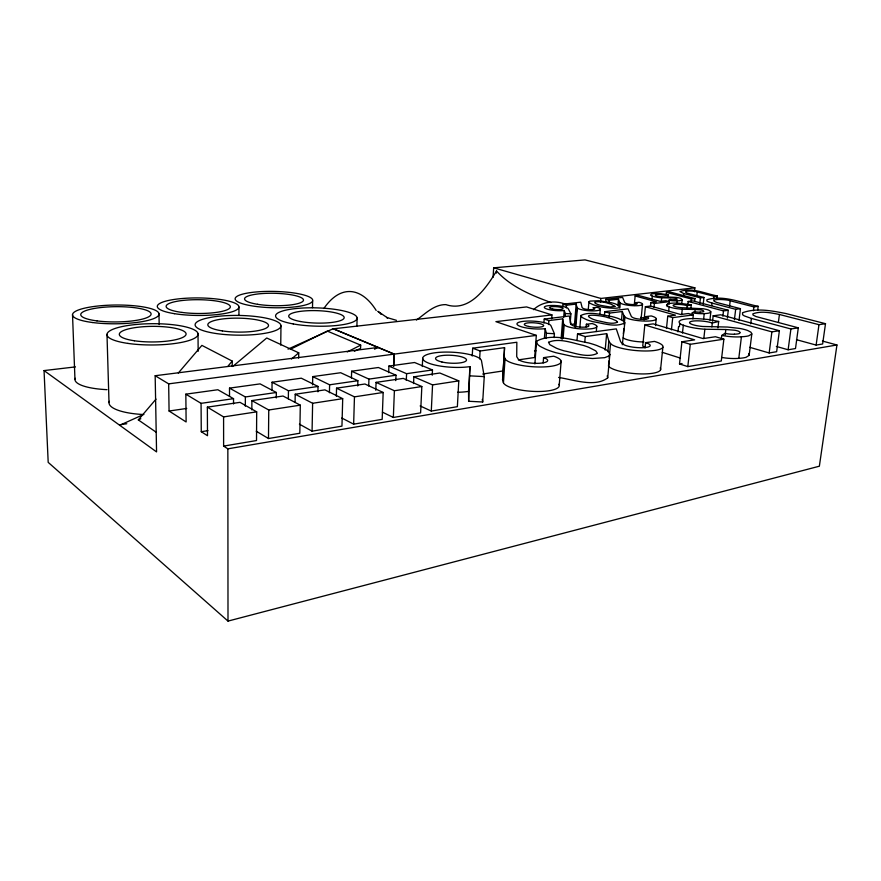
<?xml version="1.0" encoding="UTF-8"?>
<svg xmlns="http://www.w3.org/2000/svg" width="881" height="881" viewBox="0 0 881 881"><rect width="100%" height="100%" fill="white"/><g stroke="black" fill="none" stroke-linecap="round" stroke-linejoin="round"><path stroke-width="1.32" d="M232.232 366.507L232.232 361.1L201.892 345.385L178.303 373.026M233.531 403.983L233.531 398.664L217.849 389.743L185.836 394.17L186.122 421.966L169.075 411.02L168.667 383.863L155.166 375.724L156.565 451.92L44.05 370.582L48.191 462.36L228.003 621.094L819.363 466.203L836.95 344.978L822.413 341.057M238.938 315.167L238.949 307.006M472.227 356.023L472.679 348.204L480.112 350.99L504.56 347.643L504.141 356.122L505.033 358.754L503.447 382.828A28.104 7.588 4.1 0 0 535.417 391.472A28.104 7.588 4.1 0 0 558.884 384.248M245.325 406.207L245.359 396.957L229.512 388.125L229.523 396.285M251.845 409.918L251.889 400.602L283.043 396.032L300.3 405.161L299.826 433.243L268.485 438.529L256.217 431.216M207.354 407.132L239.995 402.342L256.69 411.845L256.514 440.544L223.62 446.094L223.587 416.911L207.354 407.132L207.498 435.721L201.264 431.701L201.066 403.344L185.836 394.17M504.56 347.643L502.577 379.865L503.447 382.828M268.485 438.529L268.749 409.995L251.889 400.602M271.987 390.228L272.064 382.233L301.291 378.191L318.041 386.462L317.931 391.814M276.282 397.948L276.348 392.486L260.104 383.885L229.512 388.125M280.742 345.132L280.973 325.915A42.938 9.867 0.7 0 0 217.167 316.433A42.938 9.867 0.7 0 0 215.966 333.503A42.938 9.867 0.7 0 0 280.973 325.915M288.34 398.884L288.45 390.735L272.064 382.233M295.08 402.452L295.212 394.236L324.935 389.876L342.709 398.664L341.96 426.129L312.072 431.172L299.397 424.157M298.648 358.16L298.736 352.841L266.723 337.996L233.333 365.967M312.502 307.689L312.634 300.917A38.797 8.171 1.2 0 0 256.657 291.919A38.797 8.171 1.2 0 0 252.451 305.96A38.797 8.171 1.2 0 0 312.634 300.917M312.568 384.843L312.733 376.605L340.694 372.729L357.884 380.713L357.719 385.955M312.072 431.172L312.623 403.278L295.212 394.236M329.417 392.772L329.604 384.799L312.733 376.605M393.62 366.133L394.093 354.129L333.161 328.723L394.27 354.107L393.796 366.21M336.355 396.208L336.553 388.169L364.954 384.006L383.169 392.463L382.178 419.345L353.644 424.157L341.795 418.023M580.865 315.486L582.187 317.512L586.735 319.737A38.346 8.105 4.7 0 0 593.232 321.741C603.199 323.25 615.632 327.853 624.838 322.831L623.186 320.761L618.385 318.526A39.017 8.458 4.4 0 0 611.843 316.576C602.009 315.079 590.116 310.839 580.865 315.486L579.896 327.148M351.442 377.949L351.64 371.22L378.423 367.509L395.998 375.218L395.778 380.614M353.644 424.157L354.459 396.857L336.553 388.169M356.893 326.047L357.135 317.953M290.84 349.052L327.303 331.08L360.681 345.143L360.582 348.369L354.382 351.266M368.71 385.966L368.941 379.116L351.64 371.22M375.791 390.239L376.066 382.376L403.223 378.39L421.834 386.539L420.611 412.87L393.344 417.462L382.42 412.143M388.653 372.652L388.906 366.067L414.566 362.509L432.483 369.954L432.23 375.24M393.344 417.462L394.391 390.746L376.066 382.376M406.295 380.405L406.582 373.687L388.906 366.067M413.552 383.587L413.85 376.826L439.85 373.015L458.792 380.878L457.371 406.67L431.283 411.064L420.149 405.943M422.307 366.518L422.682 358.38M431.283 411.064L432.56 384.898L413.85 376.826M468.538 391.384L469.958 366.628A29.469 7.533 3 0 1 425.6 361.695A29.469 7.533 3 0 1 444.905 352.081A29.469 7.533 3 0 1 481.511 360.869L484.253 376.605L482.7 402L468.637 401.262L468.538 391.384A29.304 8.05 3 0 1 457.591 392.276M468.637 401.262L469.958 366.628M479.638 358.875L480.112 350.99M493.074 277.339L493.668 267.824L585.028 259.906L694.878 287.823L694.448 291.732M496.388 273.11L496.521 270.974C511.046 286.964 531.078 295.091 550.79 302.491M502.577 379.865L504.141 355.979M551.649 318.79L551.947 314.913L495.904 321.653L536.32 335.375L534.701 357.499L518.369 359.877M534.888 363.93L536.551 341.211C552.024 332.831 572.132 340.033 588.596 342.929A66.262 16.166 4.1 0 1 596.889 345.539C601.349 347.72 608.452 349.019 609.839 354.481L607.714 377.839C595.115 387.695 573.168 379.645 558.598 377.442M543.918 323.03L544.216 319.076L569.335 316.004L571.108 324.23A51.329 11.156 4.8 0 0 571.505 324.637L571.989 325.078A8.645 1.905 4.4 0 0 584.665 327.159A8.645 1.905 4.4 0 0 586.35 324.274L592.12 323.558A16.486 3.634 4.4 0 1 587.946 329.031A16.486 3.634 4.4 0 1 564.203 324.726L563.763 324.098A54.732 11.949 4.8 0 1 563.543 323.701L562.706 318.867L548.896 320.574L544.216 319.076M544.403 338.183L545.119 328.646A17.08 3.821 3.9 0 1 519.107 325.915A17.08 3.821 3.9 0 1 528.908 321.036A17.08 3.821 3.9 0 1 550.955 325.739L554.424 333.701L554.116 337.599M543.17 362.939L543.577 357.631L553.709 356.199A28.269 7.092 4 0 1 544.987 366.87A28.269 7.092 4 0 1 505.033 358.754M546.011 338.48L546.407 333.271L545.119 328.646M548.599 324.56L548.896 320.574M562.926 306.852L563.135 304.187L580.755 302.183L582.121 307.546A31.209 6.387 4.6 0 0 582.539 307.943L582.892 308.24A6.09 1.255 4.4 0 0 591.834 309.649A6.09 1.255 4.4 0 0 592.968 307.744L597.021 307.282A11.607 2.401 4.4 0 1 594.19 310.883A11.607 2.401 4.4 0 1 577.418 307.987L577.088 307.568A35.901 7.367 4.6 0 1 576.89 307.249L576.163 304.088L566.505 305.2L563.135 304.187M561.153 338.59L562.706 318.867M563.686 317.336L564.225 310.519A12.004 2.511 4.1 0 1 545.901 308.658A12.004 2.511 4.1 0 1 552.541 305.465A12.004 2.511 4.1 0 1 568.179 308.625L570.921 313.845L570.183 322.875M562.122 339.284L563.388 323.272M559.237 385.162L561.142 361.144M563.135 338.128L564.203 324.726M565.128 316.136L565.327 313.548L564.225 310.519M566.285 307.876L566.505 305.2M576.802 307.029L575.161 327.214L574.533 324.021L576.163 304.088M575.866 326.851L577.418 307.987M576.989 340.573L577.518 334.086L616.293 328.877L620.62 341.74L623.032 344.141A13.964 3.216 5.1 0 0 643.857 347.654A13.964 3.216 5.1 0 0 645.586 342.676L654.462 341.41A26.639 6.145 5.1 0 1 649.682 350.891A26.639 6.145 5.1 0 1 610.544 343.579L608.914 341.233L606.657 333.668L585.237 336.597L577.518 334.086M584.797 341.828L585.237 336.597M586.118 326.939L586.35 324.274M588.255 309.738L588.926 301.853L589.841 301.115L598.805 300.718L610.962 302.646A27.597 5.638 4.4 0 1 615.599 303.978C629.948 310.905 600.523 307.612 597.792 306.081A27.256 5.462 4.6 0 1 593.166 304.716L589.907 303.218L588.926 301.853M596.305 331.509L596.767 326.157M600.501 302.337L600.842 298.45L694.878 287.823M599.851 314.396L600.324 309.011M604.41 315.75L604.773 311.676L627.999 308.835L631.391 316.532A49.677 10.231 5.3 0 0 631.842 316.918L632.404 317.336A8.358 1.751 4.9 0 0 644.859 319.296A8.358 1.751 4.9 0 0 645.872 316.598L651.213 315.938A15.935 3.337 4.9 0 1 648.372 321.047A15.935 3.337 4.9 0 1 624.937 316.984L624.31 316.301A52.959 10.957 5.2 0 1 624.089 316.026L622.294 311.511L609.531 313.085L604.773 311.676M605.676 301.908L605.908 299.309L622.581 297.415L624.739 302.535A30.483 6.013 4.9 0 0 625.202 302.921L625.587 303.196A5.947 1.178 4.7 0 0 634.43 304.551A5.947 1.178 4.7 0 0 635.223 302.734L639.055 302.293A11.332 2.258 4.7 0 1 636.886 305.729A11.332 2.258 4.7 0 1 620.268 302.954L619.839 302.491A35.053 6.927 4.9 0 1 619.64 302.238L618.451 299.232L609.311 300.278L605.908 299.309M609.079 302.888L609.311 300.278M605.181 350.098L606.657 333.668M609.167 317.182L609.531 313.085M607.912 351.651L608.87 341.101M660.199 367.972A26.496 6.574 5.2 0 1 639.562 373.885A26.496 6.574 5.2 0 1 608.485 366.155L608.969 360.847M609.212 358.193L610.544 343.579M617.856 305.696L618.451 299.232M619.167 305.96L619.541 302.084M619.784 308.196L620.268 302.954M621.546 319.616L622.294 311.511M623.352 321.113L623.891 315.706M623.363 333.767L623.847 328.602M624.211 324.737L624.937 316.984M622.283 344.779L624.838 322.831M634.232 305.509L635.146 295.961L638.912 295.531L660.287 301.379L665.827 300.718L669.318 301.665L669.053 304.253M634.97 305.344L635.223 302.734M641.104 318.9L642.513 304.463M644.088 319.913L645.388 306.698L650.563 306.059L680.738 314.506L688.347 313.515L693.325 314.891L692.884 318.944M644.804 325.001L694.646 339.857L681.905 341.773L679.515 363.93L687.819 366.617L721.286 360.99L723.863 339.185L715.46 336.74L703.126 338.59L653.217 323.867L644.804 325.001L642.723 346.145L645.321 346.971M645.608 319.34L645.872 316.598M645.057 347.94L645.586 342.676M650.497 306.412L650.883 302.513L656.51 301.831L635.146 295.961M651.885 300.212L652.292 296.126L650.53 295.135L651.224 294.199A11.013 2.103 4.9 0 1 659.043 293.527L668.481 294.728L668.205 297.426M653.977 307.381L654.374 303.471L669.318 301.665M655.541 325.607L656.202 319.142M661.257 301.886L661.675 297.789A10.473 1.993 4.9 0 1 652.292 296.126M666.157 295.069L666.432 292.393L669.956 291.996L694.955 298.571L694.657 301.291M660.53 369.888L662.875 347.257M667.181 306.709L667.446 304.099A15.296 3.006 5.2 0 1 678.15 303.108L691.255 304.804L690.825 308.702M666.477 328.459L667.743 316.202L675.518 315.189L645.388 306.698M668.701 310.828L669.108 306.885L666.51 305.267L667.446 304.099M671.421 329.912L672.71 317.623L693.325 314.891M677.004 303.383L677.28 300.806A10.396 1.993 5 0 0 681.993 299.992L681.079 298.549A8.259 1.586 5 0 0 676.256 297.393L660.937 296.699A5.682 1.079 4.9 0 1 655.838 294.706A5.682 1.079 4.9 0 1 665.474 295.344L668.481 294.728M677.963 331.873L678.524 326.675M681.751 303.637L682.158 299.793M679.438 326.653L679.725 323.955M683.458 296.225L683.744 293.549L679.967 291.578C691.849 287.041 705.538 293.791 717.167 295.895L716.859 298.571M681.685 314.55L682.257 309.253A14.537 2.863 5.2 0 1 669.12 306.885M682.467 333.051L683.315 325.177C681.2 324.902 676.795 322.039 680.396 320.387A24.833 5.176 5.5 0 1 697.444 318.636L708.038 319.473L718.676 321.466L717.927 327.897M686.905 308.317L687.191 305.707L691.255 304.804M687.874 304.044L688.16 301.478L692.929 300.895L728.279 310.277L727.354 318.173M691.122 301.731L691.42 299L694.955 298.571M691.981 315.497L692.268 312.821L694.338 311.621A5.451 1.079 5.3 0 0 700.186 312.138M687.819 366.617L690.275 344.306L723.863 339.185M694.889 312.116L695.175 309.473L700.241 309.826A5.209 1.035 5.4 0 1 703.192 310.586L703.787 311.489A6.806 1.355 5.3 0 1 700.142 312.116M696.827 295.961L697.256 291.985C695.219 290.785 680.517 290.234 687.268 293.142L703.963 297.492L703.203 304.242M699.822 303.339L700.428 297.91L703.963 297.492M703.644 318.955L704.238 313.603A14.779 2.929 5.3 0 0 709.921 312.766L710.879 311.588L708.709 310.112A11.442 2.269 5.4 0 0 703.115 308.757L681.101 307.678A7.896 1.553 5.2 0 1 673.844 304.815A7.896 1.553 5.2 0 1 687.191 305.707M703.82 338.502L704.866 329.241A23.6 4.912 5.5 0 1 683.315 325.177M709.932 320.078L710.835 312.105M711.727 305.652L712.013 303.075L707.729 301.577L706.793 300.895L706.947 299.716C723.918 294.683 741.813 303.042 758.178 306.335L757.693 310.2M713.665 298.967L713.973 296.28L717.167 295.895M711.859 326.917L712.311 323.03L718.676 321.466M712.553 321.191L713.17 315.805L720.647 314.803L779.388 330.716L776.646 351.706L769.157 352.962L749.72 347.312M722.872 316.191L723.488 310.916L728.279 310.277M721.429 338.172L721.748 335.474L724.898 333.326L727.243 333.767A8.755 1.85 5.8 0 0 734.468 334.196M725.206 334.813L725.834 329.538L734.721 330.232A8.48 1.784 5.8 0 1 738.674 331.278L740.326 332.566L739.324 333.558A11.574 2.445 5.8 0 1 734.446 334.185M729.556 306.247L730.206 300.795C728.224 299.342 705.648 298.274 716.782 302.48L740.447 308.669L739.027 320.42M734.413 319.781L735.668 309.308L740.447 308.669M721.66 357.477L725.537 358.016A18.82 4.295 6.1 0 0 737.804 358.424L738.796 358.347L741.428 336.773L740.425 336.85A18.919 4.009 5.8 0 1 728.091 336.41L721.748 335.474M750.711 323.801L751.383 318.404L744.236 315.872L742.584 314.737L742.562 312.755C756.305 307.645 771.932 310.817 785.951 313.548L825.508 323.69L822.634 343.986L816.125 345.077L796.479 339.692M753.409 310.773L753.894 306.896L758.178 306.335M738.796 358.347A24.437 5.55 6 0 0 746.053 357.312L749.125 355.395L751.845 333.767L750.887 332.17L747.826 330.562A18.721 3.942 5.9 0 0 739.732 328.437L727.508 327.049L702.774 326.488A12.808 2.665 5.5 0 1 690.726 321.576A12.808 2.665 5.5 0 1 712.311 323.03M769.157 352.962L771.888 331.862L779.388 330.716M778.386 322.402L779.421 314.473C770.853 312.821 761.25 310.674 752.848 313.856L753.046 315.068L756.041 316.554L798.307 327.831L795.499 348.535L788.132 349.779L776.348 346.431M788.132 349.779L790.907 328.965L798.307 327.831M816.125 345.077L818.978 324.682L825.508 323.69M536.551 341.211C536.353 345.671 542.255 347.213 545.416 349.03A64.214 15.021 4.7 0 0 556.043 352.752L574.137 356.739L592.484 358.523L604.729 357.664L608.793 356.045L609.839 354.481M749.125 355.395L748.608 353.721M751.779 334.053L748.707 335.837A24.558 5.176 5.8 0 1 741.428 336.773M496.521 270.974C486.07 288.362 469.485 312.436 445.896 304.628C434.058 304.397 425.413 313.779 416.405 320.078M228.19 365.901L232.232 361.1M323.889 308.46C340.661 284.001 361.728 287.217 376.187 310.475M156.267 432.274L138.306 419.896L156.014 399.148M291.446 359.052L298.736 352.841M533.589 309.671C542.134 301.39 555.228 300.146 566.009 304.352M347.235 351.96L360.681 345.143M374.502 349.184L378.213 347.433L155.166 375.724M119.585 425.336L142.645 414.907M288.032 349.14L333.161 328.723M138.306 419.896L140.817 418.761M223.62 446.094L227.849 448.836L836.95 344.978M679.515 363.93L682.048 363.512M201.264 431.701L207.982 430.633M223.587 416.911L256.69 411.845M268.749 409.995L300.3 405.161M312.623 403.278L342.709 398.664M354.459 396.857L383.169 392.463M394.391 390.746L421.834 386.539M432.56 384.898L458.792 380.878M482.755 374.018L503.029 370.945M119.574 424.807L126.776 423.739M169.075 411.02L186.75 408.443M201.066 403.344L233.531 398.664M245.359 396.957L276.348 392.486M288.45 390.735L318.041 386.462M329.604 384.799L357.884 380.713M368.941 379.116L395.998 375.218M406.582 373.687L432.483 369.954M472.679 348.204L516.839 342.257L516.718 356.662L518.446 359.36A14.812 3.711 4 0 0 539.833 363.247A14.812 3.711 4 0 0 543.577 357.631M168.667 383.863L536.32 335.375M570.921 324.483L574.533 324.021M44.05 370.582L75.458 366.892M333.161 328.822L526.585 306.929L551.947 314.913M725.834 329.538L704.866 329.241M695.175 309.473L682.257 309.253M565.327 313.548L570.921 313.845M546.407 333.271L554.424 333.701M470.102 375.868L484.253 376.605M661.675 297.789L671.014 297.965A5.704 1.101 5 0 1 671.917 297.976L674.086 298.141A3.788 0.727 5 0 1 676.883 298.802L677.104 299.364A4.879 0.936 5 0 1 674.428 299.793M396.461 320.343L386.594 317.446L387.629 317.953L377.883 311.323L381.627 314.44L380.933 313.856M692.268 312.821L694.514 313.173A11.607 2.313 5.3 0 0 704.249 313.603M697.256 291.985L713.973 296.28M730.206 300.795L753.894 306.896M779.421 314.473L818.978 324.682M683.744 293.549L700.428 297.91M712.013 303.075L735.668 309.308M666.432 292.393L691.42 299M688.16 301.478L723.488 310.916M751.383 318.404L790.907 328.965M713.17 315.805L771.888 331.862M650.883 302.513L654.374 303.471M667.743 316.202L672.71 317.623M493.668 267.824L600.842 298.45M640.817 317.259L644.562 318.349M681.905 341.773L690.275 344.306M662.248 352.334L680.484 358.127M622.504 342.841L622.856 343.898M607.207 375.846L607.714 377.839M482.292 399.412L482.7 402M72.517 314.649L74.962 379.337M106.986 334.373L109.013 402.551M158.976 313.603L159.175 324.582M198.016 333.547L198.159 351.31M227.849 448.836L228.003 621.094M107.03 389.666A42.596 11.255 -1.3 0 1 75.182 378.279M143.9 414.544A44.81 12.719 -1.1 0 1 109.31 401.296M643.923 341.949A15.858 3.579 5.1 0 1 623.219 337.852M674.461 299.804A3.909 0.749 5 0 1 670.276 299.441L668.701 300.256A8.425 1.619 5 0 0 677.302 300.817M535.978 350.847A16.992 4.086 4 0 1 534.514 350.814M548.533 342.302L549.799 344.658L556.418 348.204A57.386 13.369 4.7 0 0 564.038 350.836C574.511 352.796 587.473 358.38 597.406 353.336L595.754 350.869L588.706 347.279A59.545 14.581 4.1 0 0 583.112 345.341C572.198 343.05 559.171 337.61 548.533 342.302M617.493 322.193C611.535 324.847 604.025 321.763 597.792 320.761A34.315 7.235 4.7 0 1 593.133 319.329C578.024 312.447 604.399 315.927 607.438 317.523A35.02 7.61 4.4 0 1 612.108 318.933L616.425 320.871L617.493 322.193M614.938 306.423L610.192 306.995L600.996 305.432A24.404 4.879 4.6 0 1 597.681 304.463C587.935 300.311 605.082 301.731 607.824 303.273A24.756 5.066 4.4 0 1 611.139 304.231L614.938 306.423M92.692 322.534A43.257 9.383 -0.5 0 0 159.009 314.462A43.257 9.383 -0.5 0 0 95.644 306.269A43.257 9.383 -0.5 0 0 92.692 322.534M96.965 320.893A35.174 7.632 -0.5 0 0 151.058 314.396A35.174 7.632 -0.5 0 0 99.729 307.667A35.174 7.632 -0.5 0 0 96.965 320.893M174.482 313.68A40.845 8.766 0.4 0 0 238.773 307.81A40.845 8.766 0.4 0 0 181.079 298.615A40.845 8.766 0.4 0 0 174.482 313.68M181.949 312.425A32.123 6.894 0.4 0 0 230.337 306.885A32.123 6.894 0.4 0 0 182.356 300.498A32.123 6.894 0.4 0 0 181.949 312.425M257.505 304.297A29.48 6.211 1.2 0 0 303.394 300.542A29.48 6.211 1.2 0 0 261.073 293.648A29.48 6.211 1.2 0 0 257.505 304.297M293.241 323.933A40.768 9.14 1.6 0 0 357.003 318.801A40.768 9.14 1.6 0 0 298.912 308.284A40.768 9.14 1.6 0 0 293.241 323.933M300.498 321.521A27.718 6.211 1.6 0 0 344.064 318.129A27.718 6.211 1.6 0 0 304.848 310.905A27.718 6.211 1.6 0 0 300.498 321.521M222.331 330.893A30.339 6.971 0.7 0 0 268.496 325.64A30.339 6.971 0.7 0 0 223.686 318.834A30.339 6.971 0.7 0 0 222.331 330.893M127.888 343.403A45.548 10.638 -0.3 0 0 198.027 334.582A45.548 10.638 -0.3 0 0 131.676 324.979A45.548 10.638 -0.3 0 0 127.888 343.403M134.397 340.771A33.39 7.797 -0.3 0 0 186.045 334.417A33.39 7.797 -0.3 0 0 137.7 327.269A33.39 7.797 -0.3 0 0 134.397 340.771M552.673 309.055A6.828 1.421 4.1 0 0 563.08 308.603A6.828 1.421 4.1 0 0 553.07 306.61A6.828 1.421 4.1 0 0 552.673 309.055M528.754 326.477A9.713 2.169 3.9 0 0 543.676 325.717A9.713 2.169 3.9 0 0 529.558 322.765A9.713 2.169 3.9 0 0 528.754 326.477M441.888 361.981A15.495 3.953 3 0 0 466.423 360.439A15.495 3.953 3 0 0 444.817 355.307A15.495 3.953 3 0 0 441.888 361.981"/></g></svg>
